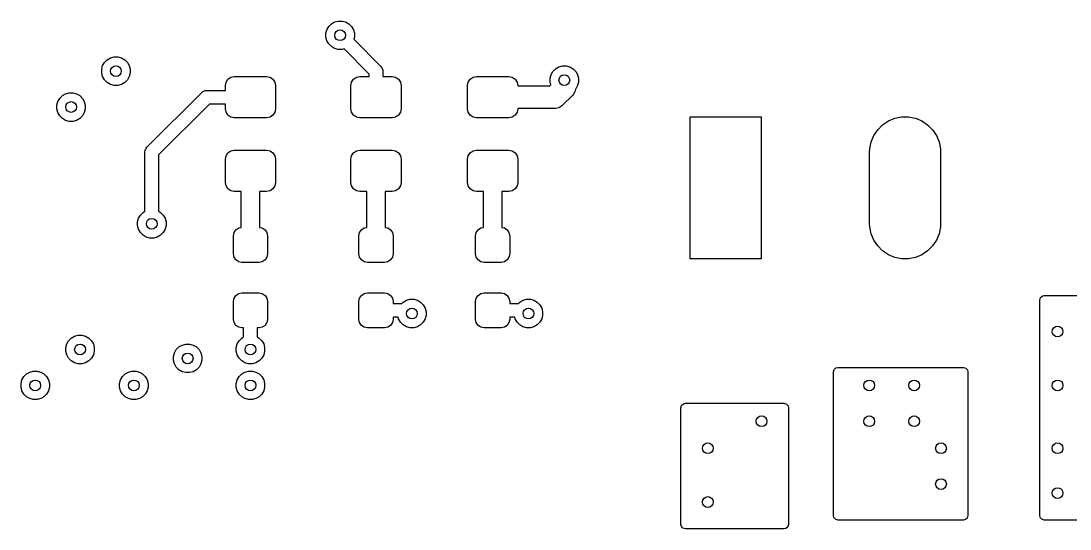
# Model space of a CAD drawing. Extents: x 0.98 to 8.13, y -3.46 to -0.83.
# Drawn here: x 3.154 to 4.305, y -1.398 to -0.841 of the extents above; entities that cross this region are included whole.
import ezdxf

# ---------------------------------------------------------------- set-up
doc = ezdxf.new("R2010")
doc.units = 0
doc.header["$MEASUREMENT"] = 0
doc.layers.add('BLACK', color=7, linetype='CONTINUOUS')

msp = doc.modelspace()

# ---------------------------------------------------------------- linework, layer by layer
at = {"layer": 'BLACK', "linetype": 'CONTINUOUS'}
for p, q in [((3.4883, -0.8542), (3.4894, -0.8503)), ((3.4894, -0.8503), (3.4914, -0.8467)), ((3.4914, -0.8467), (3.4944, -0.8438)), ((3.4944, -0.8438), (3.4979, -0.8417)), ((3.4979, -0.8417), (3.5019, -0.8407)), ((3.5019, -0.8407), (3.506, -0.8407)), ((3.506, -0.8407), (3.51, -0.8417)), ((3.51, -0.8417), (3.5135, -0.8438)), ((3.5135, -0.8438), (3.5164, -0.8467)), ((3.5164, -0.8467), (3.5185, -0.8503)), ((3.5185, -0.8503), (3.5196, -0.8542)), ((3.4883, -0.8584), (3.4883, -0.8542)), ((3.4894, -0.8623), (3.4883, -0.8584)), ((3.4914, -0.8659), (3.4894, -0.8623)), ((3.5196, -0.8584), (3.5189, -0.8607)), ((3.5189, -0.8607), (3.5486, -0.8904)), ((3.5196, -0.8542), (3.5196, -0.8584)), ((3.4944, -0.8688), (3.4914, -0.8659)), ((3.4979, -0.8708), (3.4944, -0.8688)), ((3.5019, -0.8719), (3.4979, -0.8708)), ((3.506, -0.8719), (3.5019, -0.8719)), ((3.5083, -0.8713), (3.506, -0.8719)), ((3.5358, -0.8988), (3.5083, -0.8713)), ((3.2433, -0.8896), (3.2454, -0.8861)), ((3.2454, -0.8861), (3.2483, -0.8832)), ((3.2483, -0.8832), (3.2518, -0.8811)), ((3.2518, -0.8811), (3.2558, -0.8801)), ((3.2558, -0.8801), (3.2599, -0.8801)), ((3.2599, -0.8801), (3.2639, -0.8811)), ((3.2639, -0.8811), (3.2675, -0.8832)), ((3.2675, -0.8832), (3.2704, -0.8861)), ((3.2704, -0.8861), (3.2724, -0.8896)), ((3.2423, -0.8936), (3.2433, -0.8896)), ((3.2423, -0.8977), (3.2423, -0.8936)), ((3.2433, -0.9017), (3.2423, -0.8977)), ((3.2724, -0.8896), (3.2735, -0.8936)), ((3.2735, -0.8977), (3.2724, -0.9017)), ((3.2735, -0.8936), (3.2735, -0.8977)), ((3.5486, -0.8904), (3.5495, -0.8915)), ((3.5495, -0.8915), (3.5507, -0.8942)), ((3.5507, -0.8942), (3.5508, -0.8957)), ((3.5508, -0.8957), (3.5508, -0.9016)), ((3.7355, -0.8995), (3.7375, -0.8959)), ((3.7375, -0.8959), (3.7404, -0.893)), ((3.7404, -0.893), (3.744, -0.891)), ((3.744, -0.891), (3.7479, -0.8899)), ((3.7479, -0.8899), (3.7521, -0.8899)), ((3.7521, -0.8899), (3.756, -0.891)), ((3.756, -0.891), (3.7596, -0.893)), ((3.7596, -0.893), (3.7625, -0.8959)), ((3.7625, -0.8959), (3.7645, -0.8995)), ((3.2454, -0.9053), (3.2433, -0.9017)), ((3.2483, -0.9082), (3.2454, -0.9053)), ((3.2518, -0.9102), (3.2483, -0.9082)), ((3.2675, -0.9082), (3.2639, -0.9102)), ((3.2704, -0.9053), (3.2675, -0.9082)), ((3.2724, -0.9017), (3.2704, -0.9053)), ((3.378, -0.9114), (3.3787, -0.9077)), ((3.3787, -0.9077), (3.3808, -0.9045)), ((3.3808, -0.9045), (3.384, -0.9023)), ((3.384, -0.9023), (3.3878, -0.9016)), ((3.3878, -0.9016), (3.4232, -0.9016)), ((3.4232, -0.9016), (3.427, -0.9023)), ((3.427, -0.9023), (3.4302, -0.9045)), ((3.4302, -0.9045), (3.4323, -0.9077)), ((3.4323, -0.9077), (3.4331, -0.9114)), ((3.5157, -0.9114), (3.5165, -0.9077)), ((3.5165, -0.9077), (3.5186, -0.9045)), ((3.5186, -0.9045), (3.5218, -0.9023)), ((3.5218, -0.9023), (3.5256, -0.9016)), ((3.5256, -0.9016), (3.5358, -0.9016)), ((3.5358, -0.9016), (3.5358, -0.8988)), ((3.5508, -0.9016), (3.561, -0.9016)), ((3.561, -0.9016), (3.5648, -0.9023)), ((3.5648, -0.9023), (3.568, -0.9045)), ((3.568, -0.9045), (3.5701, -0.9077)), ((3.5701, -0.9077), (3.5709, -0.9114)), ((3.6437, -0.9114), (3.6444, -0.9077)), ((3.6444, -0.9077), (3.6466, -0.9045)), ((3.6466, -0.9045), (3.6498, -0.9023)), ((3.6498, -0.9023), (3.6535, -0.9016)), ((3.6535, -0.9016), (3.689, -0.9016)), ((3.689, -0.9016), (3.6927, -0.9023)), ((3.6927, -0.9023), (3.6959, -0.9045)), ((3.6959, -0.9045), (3.6981, -0.9077)), ((3.6981, -0.9077), (3.6988, -0.9114)), ((3.7344, -0.9035), (3.7355, -0.8995)), ((3.7344, -0.9076), (3.7344, -0.9035)), ((3.7352, -0.9105), (3.7344, -0.9076)), ((3.7645, -0.8995), (3.7656, -0.9035)), ((3.7656, -0.9076), (3.7645, -0.9115)), ((3.7656, -0.9035), (3.7656, -0.9076)), ((3.1991, -0.9225), (3.2026, -0.9205)), ((3.2026, -0.9205), (3.2066, -0.9194)), ((3.2066, -0.9194), (3.2107, -0.9194)), ((3.2107, -0.9194), (3.2147, -0.9205)), ((3.2147, -0.9205), (3.2182, -0.9225)), ((3.2558, -0.9113), (3.2518, -0.9102)), ((3.2599, -0.9113), (3.2558, -0.9113)), ((3.2639, -0.9102), (3.2599, -0.9113)), ((3.2919, -0.9789), (3.352, -0.9189)), ((3.352, -0.9189), (3.3531, -0.918)), ((3.3531, -0.918), (3.3558, -0.9169)), ((3.3558, -0.9169), (3.3573, -0.9167)), ((3.3573, -0.9167), (3.378, -0.9167)), ((3.378, -0.9167), (3.378, -0.9114)), ((3.4331, -0.9114), (3.4331, -0.937)), ((3.5157, -0.937), (3.5157, -0.9114)), ((3.5709, -0.9114), (3.5709, -0.937)), ((3.6437, -0.937), (3.6437, -0.9114)), ((3.6988, -0.9114), (3.6988, -0.9117)), ((3.6988, -0.9117), (3.734, -0.9117)), ((3.734, -0.9117), (3.7352, -0.9105)), ((3.7599, -0.921), (3.7588, -0.9222)), ((3.7615, -0.9182), (3.7599, -0.921)), ((3.7623, -0.9153), (3.7615, -0.9182)), ((3.7625, -0.9151), (3.7623, -0.9153)), ((3.7645, -0.9115), (3.7625, -0.9151)), ((3.193, -0.933), (3.1941, -0.929)), ((3.1941, -0.929), (3.1962, -0.9255)), ((3.1962, -0.9255), (3.1991, -0.9225)), ((3.2182, -0.9225), (3.2212, -0.9255)), ((3.2212, -0.9255), (3.2232, -0.929)), ((3.2232, -0.929), (3.2243, -0.933)), ((3.3604, -0.9317), (3.3047, -0.9874)), ((3.378, -0.9317), (3.3604, -0.9317)), ((3.378, -0.937), (3.378, -0.9317)), ((3.7588, -0.9222), (3.748, -0.9331)), ((3.193, -0.9371), (3.193, -0.933)), ((3.1941, -0.9411), (3.193, -0.9371)), ((3.1962, -0.9446), (3.1941, -0.9411)), ((3.2232, -0.9411), (3.2212, -0.9446)), ((3.2243, -0.9371), (3.2232, -0.9411)), ((3.2243, -0.933), (3.2243, -0.9371)), ((3.3787, -0.9408), (3.378, -0.937)), ((3.3808, -0.944), (3.3787, -0.9408)), ((3.384, -0.9461), (3.3808, -0.944)), ((3.4302, -0.944), (3.427, -0.9461)), ((3.4323, -0.9408), (3.4302, -0.944)), ((3.4331, -0.937), (3.4323, -0.9408)), ((3.5165, -0.9408), (3.5157, -0.937)), ((3.5186, -0.944), (3.5165, -0.9408)), ((3.5218, -0.9461), (3.5186, -0.944)), ((3.568, -0.944), (3.5648, -0.9461)), ((3.5701, -0.9408), (3.568, -0.944)), ((3.5709, -0.937), (3.5701, -0.9408)), ((3.6444, -0.9408), (3.6437, -0.937)), ((3.6466, -0.944), (3.6444, -0.9408)), ((3.6498, -0.9461), (3.6466, -0.944)), ((3.6959, -0.944), (3.6927, -0.9461)), ((3.6981, -0.9408), (3.6959, -0.944)), ((3.6988, -0.937), (3.6981, -0.9408)), ((3.7392, -0.9367), (3.6988, -0.9367)), ((3.6988, -0.9367), (3.6988, -0.937)), ((3.7408, -0.9366), (3.7392, -0.9367)), ((3.744, -0.9358), (3.7408, -0.9366)), ((3.7468, -0.9341), (3.744, -0.9358)), ((3.748, -0.9331), (3.7468, -0.9341)), ((3.1991, -0.9475), (3.1962, -0.9446)), ((3.2026, -0.9496), (3.1991, -0.9475)), ((3.2066, -0.9507), (3.2026, -0.9496)), ((3.2107, -0.9507), (3.2066, -0.9507)), ((3.2147, -0.9496), (3.2107, -0.9507)), ((3.2182, -0.9475), (3.2147, -0.9496)), ((3.2212, -0.9446), (3.2182, -0.9475)), ((3.3878, -0.9469), (3.384, -0.9461)), ((3.4232, -0.9469), (3.3878, -0.9469)), ((3.427, -0.9461), (3.4232, -0.9469)), ((3.5256, -0.9469), (3.5218, -0.9461)), ((3.561, -0.9469), (3.5256, -0.9469)), ((3.5648, -0.9461), (3.561, -0.9469)), ((3.6535, -0.9469), (3.6498, -0.9461)), ((3.689, -0.9469), (3.6535, -0.9469)), ((3.6927, -0.9461), (3.689, -0.9469)), ((3.8882, -1.1016), (3.8882, -0.9457)), ((3.8882, -0.9457), (3.9661, -0.9457)), ((3.9661, -0.9457), (3.9661, -1.1016)), ((4.0939, -0.9599), (4.0993, -0.9545)), ((4.0993, -0.9545), (4.1056, -0.9503)), ((4.1056, -0.9503), (4.1127, -0.9473)), ((4.1127, -0.9473), (4.1202, -0.9459)), ((4.1202, -0.9459), (4.1278, -0.9459)), ((4.1278, -0.9459), (4.1353, -0.9473)), ((4.1353, -0.9473), (4.1424, -0.9503)), ((4.1424, -0.9503), (4.1487, -0.9545)), ((4.1487, -0.9545), (4.1541, -0.9599)), ((4.0867, -0.9733), (4.0896, -0.9663)), ((4.0896, -0.9663), (4.0939, -0.9599)), ((4.1541, -0.9599), (4.1584, -0.9663)), ((4.1584, -0.9663), (4.1613, -0.9733)), ((4.0852, -0.9808), (4.0867, -0.9733)), ((4.1613, -0.9733), (4.1628, -0.9808)), ((3.2897, -0.9843), (3.2899, -0.9828)), ((3.2897, -1.0493), (3.2897, -0.9843)), ((3.2899, -0.9828), (3.291, -0.9801)), ((3.291, -0.9801), (3.2919, -0.9789)), ((3.3047, -0.9874), (3.3047, -1.0493)), ((3.378, -0.9921), (3.3787, -0.9884)), ((3.3787, -0.9884), (3.3808, -0.9852)), ((3.3808, -0.9852), (3.384, -0.983)), ((3.384, -0.983), (3.3878, -0.9823)), ((3.3878, -0.9823), (3.4232, -0.9823)), ((3.4232, -0.9823), (3.427, -0.983)), ((3.427, -0.983), (3.4302, -0.9852)), ((3.4302, -0.9852), (3.4323, -0.9884)), ((3.4323, -0.9884), (3.4331, -0.9921)), ((3.5157, -0.9921), (3.5165, -0.9884)), ((3.5165, -0.9884), (3.5186, -0.9852)), ((3.5186, -0.9852), (3.5218, -0.983)), ((3.5218, -0.983), (3.5256, -0.9823)), ((3.5256, -0.9823), (3.561, -0.9823)), ((3.561, -0.9823), (3.5648, -0.983)), ((3.5648, -0.983), (3.568, -0.9852)), ((3.568, -0.9852), (3.5701, -0.9884)), ((3.5701, -0.9884), (3.5709, -0.9921)), ((3.6437, -0.9921), (3.6444, -0.9884)), ((3.6444, -0.9884), (3.6466, -0.9852)), ((3.6466, -0.9852), (3.6498, -0.983)), ((3.6498, -0.983), (3.6535, -0.9823)), ((3.6535, -0.9823), (3.689, -0.9823)), ((3.689, -0.9823), (3.6927, -0.983)), ((3.6927, -0.983), (3.6959, -0.9852)), ((3.6959, -0.9852), (3.6981, -0.9884)), ((3.6981, -0.9884), (3.6988, -0.9921)), ((4.085, -0.9846), (4.0852, -0.9808)), ((4.085, -1.0626), (4.085, -0.9846)), ((4.1628, -0.9808), (4.163, -0.9846)), ((4.163, -0.9846), (4.163, -1.0626)), ((3.378, -1.0177), (3.378, -0.9921)), ((3.4331, -0.9921), (3.4331, -1.0177)), ((3.5157, -1.0177), (3.5157, -0.9921)), ((3.5709, -0.9921), (3.5709, -1.0177)), ((3.6437, -1.0177), (3.6437, -0.9921)), ((3.6988, -0.9921), (3.6988, -1.0177)), ((3.3787, -1.0215), (3.378, -1.0177)), ((3.3808, -1.0247), (3.3787, -1.0215)), ((3.4323, -1.0215), (3.4302, -1.0247)), ((3.4331, -1.0177), (3.4323, -1.0215)), ((3.5165, -1.0215), (3.5157, -1.0177)), ((3.5186, -1.0247), (3.5165, -1.0215)), ((3.5701, -1.0215), (3.568, -1.0247)), ((3.5709, -1.0177), (3.5701, -1.0215)), ((3.6444, -1.0215), (3.6437, -1.0177)), ((3.6466, -1.0247), (3.6444, -1.0215)), ((3.6981, -1.0215), (3.6959, -1.0247)), ((3.6988, -1.0177), (3.6981, -1.0215)), ((3.384, -1.0268), (3.3808, -1.0247)), ((3.3878, -1.0276), (3.384, -1.0268)), ((3.3955, -1.0276), (3.3878, -1.0276)), ((3.3955, -1.0671), (3.3955, -1.0276)), ((3.4232, -1.0276), (3.4155, -1.0276)), ((3.4155, -1.0276), (3.4155, -1.0671)), ((3.427, -1.0268), (3.4232, -1.0276)), ((3.4302, -1.0247), (3.427, -1.0268)), ((3.5218, -1.0268), (3.5186, -1.0247)), ((3.5256, -1.0276), (3.5218, -1.0268)), ((3.5333, -1.0276), (3.5256, -1.0276)), ((3.5333, -1.0671), (3.5333, -1.0276)), ((3.561, -1.0276), (3.5533, -1.0276)), ((3.5533, -1.0276), (3.5533, -1.0671)), ((3.5648, -1.0268), (3.561, -1.0276)), ((3.568, -1.0247), (3.5648, -1.0268)), ((3.6498, -1.0268), (3.6466, -1.0247)), ((3.6535, -1.0276), (3.6498, -1.0268)), ((3.6613, -1.0276), (3.6535, -1.0276)), ((3.6613, -1.0671), (3.6613, -1.0276)), ((3.689, -1.0276), (3.6813, -1.0276)), ((3.6813, -1.0276), (3.6813, -1.0671)), ((3.6927, -1.0268), (3.689, -1.0276)), ((3.6959, -1.0247), (3.6927, -1.0268)), ((3.2816, -1.0609), (3.2827, -1.057)), ((3.2827, -1.057), (3.2848, -1.0534)), ((3.2848, -1.0534), (3.2877, -1.0505)), ((3.2877, -1.0505), (3.2897, -1.0493)), ((3.3047, -1.0493), (3.3068, -1.0505)), ((3.3068, -1.0505), (3.3097, -1.0534)), ((3.3097, -1.0534), (3.3118, -1.057)), ((3.3118, -1.057), (3.3129, -1.0609)), ((3.2816, -1.065), (3.2816, -1.0609)), ((3.2827, -1.069), (3.2816, -1.065)), ((3.2848, -1.0726), (3.2827, -1.069)), ((3.3118, -1.069), (3.3097, -1.0726)), ((3.3129, -1.065), (3.3118, -1.069)), ((3.3129, -1.0609), (3.3129, -1.065)), ((3.3875, -1.0727), (3.3895, -1.0697)), ((3.3895, -1.0697), (3.3926, -1.0676)), ((3.3926, -1.0676), (3.3955, -1.0671)), ((3.4155, -1.0671), (3.4184, -1.0676)), ((3.4184, -1.0676), (3.4215, -1.0697)), ((3.4215, -1.0697), (3.4235, -1.0727)), ((3.5253, -1.0727), (3.5273, -1.0697)), ((3.5273, -1.0697), (3.5304, -1.0676)), ((3.5304, -1.0676), (3.5333, -1.0671)), ((3.5533, -1.0671), (3.5562, -1.0676)), ((3.5562, -1.0676), (3.5593, -1.0697)), ((3.5593, -1.0697), (3.5613, -1.0727)), ((3.6533, -1.0727), (3.6553, -1.0697)), ((3.6553, -1.0697), (3.6583, -1.0676)), ((3.6583, -1.0676), (3.6613, -1.0671)), ((3.6813, -1.0671), (3.6842, -1.0676)), ((3.6842, -1.0676), (3.6872, -1.0697)), ((3.6872, -1.0697), (3.6892, -1.0727)), ((4.0852, -1.0664), (4.085, -1.0626)), ((4.0867, -1.0739), (4.0852, -1.0664)), ((4.1628, -1.0664), (4.1613, -1.0739)), ((4.163, -1.0626), (4.1628, -1.0664)), ((3.2877, -1.0755), (3.2848, -1.0726)), ((3.2912, -1.0775), (3.2877, -1.0755)), ((3.2952, -1.0786), (3.2912, -1.0775)), ((3.2993, -1.0786), (3.2952, -1.0786)), ((3.3033, -1.0775), (3.2993, -1.0786)), ((3.3068, -1.0755), (3.3033, -1.0775)), ((3.3097, -1.0726), (3.3068, -1.0755)), ((3.3868, -1.0763), (3.3875, -1.0727)), ((3.3868, -1.096), (3.3868, -1.0763)), ((3.4235, -1.0727), (3.4242, -1.0763)), ((3.4242, -1.0763), (3.4242, -1.096)), ((3.5246, -1.0763), (3.5253, -1.0727)), ((3.5246, -1.096), (3.5246, -1.0763)), ((3.5613, -1.0727), (3.562, -1.0763)), ((3.562, -1.0763), (3.562, -1.096)), ((3.6526, -1.0763), (3.6533, -1.0727)), ((3.6526, -1.096), (3.6526, -1.0763)), ((3.6892, -1.0727), (3.69, -1.0763)), ((3.69, -1.0763), (3.69, -1.096)), ((4.0896, -1.081), (4.0867, -1.0739)), ((4.0939, -1.0873), (4.0896, -1.081)), ((4.1584, -1.081), (4.1541, -1.0873)), ((4.1613, -1.0739), (4.1584, -1.081)), ((4.0993, -1.0927), (4.0939, -1.0873)), ((4.1056, -1.097), (4.0993, -1.0927)), ((4.1487, -1.0927), (4.1424, -1.097)), ((4.1541, -1.0873), (4.1487, -1.0927)), ((3.3875, -1.0995), (3.3868, -1.096)), ((3.3895, -1.1026), (3.3875, -1.0995)), ((3.3926, -1.1046), (3.3895, -1.1026)), ((3.3962, -1.1053), (3.3926, -1.1046)), ((3.4184, -1.1046), (3.4149, -1.1053)), ((3.4215, -1.1026), (3.4184, -1.1046)), ((3.4235, -1.0995), (3.4215, -1.1026)), ((3.4242, -1.096), (3.4235, -1.0995)), ((3.5253, -1.0995), (3.5246, -1.096)), ((3.5273, -1.1026), (3.5253, -1.0995)), ((3.5304, -1.1046), (3.5273, -1.1026)), ((3.534, -1.1053), (3.5304, -1.1046)), ((3.5562, -1.1046), (3.5527, -1.1053)), ((3.5593, -1.1026), (3.5562, -1.1046)), ((3.5613, -1.0995), (3.5593, -1.1026)), ((3.562, -1.096), (3.5613, -1.0995)), ((3.6533, -1.0995), (3.6526, -1.096)), ((3.6553, -1.1026), (3.6533, -1.0995)), ((3.6583, -1.1046), (3.6553, -1.1026)), ((3.6619, -1.1053), (3.6583, -1.1046)), ((3.6842, -1.1046), (3.6806, -1.1053)), ((3.6872, -1.1026), (3.6842, -1.1046)), ((3.6892, -1.0995), (3.6872, -1.1026)), ((3.69, -1.096), (3.6892, -1.0995)), ((3.9661, -1.1016), (3.8882, -1.1016)), ((4.1127, -1.0999), (4.1056, -1.097)), ((4.1202, -1.1014), (4.1127, -1.0999)), ((4.1278, -1.1014), (4.1202, -1.1014)), ((4.1353, -1.0999), (4.1278, -1.1014)), ((4.1424, -1.097), (4.1353, -1.0999)), ((3.4149, -1.1053), (3.3962, -1.1053)), ((3.5527, -1.1053), (3.534, -1.1053)), ((3.6806, -1.1053), (3.6619, -1.1053)), ((3.3895, -1.1415), (3.3926, -1.1395)), ((3.3926, -1.1395), (3.3962, -1.1388)), ((3.3962, -1.1388), (3.4149, -1.1388)), ((3.4149, -1.1388), (3.4184, -1.1395)), ((3.4184, -1.1395), (3.4215, -1.1415)), ((3.5273, -1.1415), (3.5304, -1.1395)), ((3.5304, -1.1395), (3.534, -1.1388)), ((3.534, -1.1388), (3.5527, -1.1388)), ((3.5527, -1.1388), (3.5562, -1.1395)), ((3.5562, -1.1395), (3.5593, -1.1415)), ((3.6553, -1.1415), (3.6583, -1.1395)), ((3.6583, -1.1395), (3.6619, -1.1388)), ((3.6619, -1.1388), (3.6806, -1.1388)), ((3.6806, -1.1388), (3.6842, -1.1395)), ((3.6842, -1.1395), (3.6872, -1.1415)), ((3.3868, -1.1481), (3.3875, -1.1446)), ((3.3868, -1.1678), (3.3868, -1.1481)), ((3.3875, -1.1446), (3.3895, -1.1415)), ((3.4215, -1.1415), (3.4235, -1.1446)), ((3.4235, -1.1446), (3.4242, -1.1481)), ((3.4242, -1.1481), (3.4242, -1.1678)), ((3.5246, -1.1481), (3.5253, -1.1446)), ((3.5246, -1.1678), (3.5246, -1.1481)), ((3.5253, -1.1446), (3.5273, -1.1415)), ((3.5593, -1.1415), (3.5613, -1.1446)), ((3.5613, -1.1446), (3.562, -1.1481)), ((3.562, -1.1481), (3.562, -1.1505)), ((3.562, -1.1505), (3.5715, -1.1505)), ((3.5715, -1.1505), (3.5731, -1.1489)), ((3.5731, -1.1489), (3.5767, -1.1469)), ((3.5767, -1.1469), (3.5806, -1.1458)), ((3.5806, -1.1458), (3.5847, -1.1458)), ((3.5847, -1.1458), (3.5887, -1.1469)), ((3.5887, -1.1469), (3.5923, -1.1489)), ((3.5923, -1.1489), (3.5952, -1.1518)), ((3.6526, -1.1481), (3.6533, -1.1446)), ((3.6526, -1.1678), (3.6526, -1.1481)), ((3.6533, -1.1446), (3.6553, -1.1415)), ((3.6872, -1.1415), (3.6892, -1.1446)), ((3.6892, -1.1446), (3.69, -1.1481)), ((3.69, -1.1481), (3.69, -1.1505)), ((3.69, -1.1505), (3.6995, -1.1505)), ((3.6995, -1.1505), (3.701, -1.1489)), ((3.701, -1.1489), (3.7046, -1.1469)), ((3.7046, -1.1469), (3.7086, -1.1458)), ((3.7086, -1.1458), (3.7127, -1.1458)), ((3.7127, -1.1458), (3.7167, -1.1469)), ((3.7167, -1.1469), (3.7202, -1.1489)), ((3.7202, -1.1489), (3.7231, -1.1518)), ((4.2717, -1.1466), (4.2724, -1.144)), ((4.2717, -1.3829), (4.2717, -1.1466)), ((4.2724, -1.144), (4.2745, -1.1422)), ((4.2745, -1.1422), (4.2765, -1.1417)), ((4.2765, -1.1417), (4.4046, -1.1417)), ((3.5952, -1.1518), (3.5972, -1.1554)), ((3.5972, -1.1554), (3.5983, -1.1594)), ((3.5983, -1.1594), (3.5983, -1.1635)), ((3.7231, -1.1518), (3.7252, -1.1554)), ((3.7252, -1.1554), (3.7262, -1.1594)), ((3.7262, -1.1594), (3.7262, -1.1635)), ((3.3875, -1.1714), (3.3868, -1.1678)), ((3.3895, -1.1744), (3.3875, -1.1714)), ((3.4235, -1.1714), (3.4215, -1.1744)), ((3.4242, -1.1678), (3.4235, -1.1714)), ((3.5253, -1.1714), (3.5246, -1.1678)), ((3.5273, -1.1744), (3.5253, -1.1714)), ((3.5613, -1.1714), (3.5593, -1.1744)), ((3.562, -1.1678), (3.5613, -1.1714)), ((3.5676, -1.1655), (3.562, -1.1655)), ((3.562, -1.1655), (3.562, -1.1678)), ((3.5681, -1.1674), (3.5676, -1.1655)), ((3.5702, -1.171), (3.5681, -1.1674)), ((3.5731, -1.1739), (3.5702, -1.171)), ((3.5767, -1.176), (3.5731, -1.1739)), ((3.5923, -1.1739), (3.5887, -1.176)), ((3.5952, -1.171), (3.5923, -1.1739)), ((3.5972, -1.1674), (3.5952, -1.171)), ((3.5983, -1.1635), (3.5972, -1.1674)), ((3.6533, -1.1714), (3.6526, -1.1678)), ((3.6553, -1.1744), (3.6533, -1.1714)), ((3.6892, -1.1714), (3.6872, -1.1744)), ((3.69, -1.1678), (3.6892, -1.1714)), ((3.6956, -1.1655), (3.69, -1.1655)), ((3.69, -1.1655), (3.69, -1.1678)), ((3.6961, -1.1674), (3.6956, -1.1655)), ((3.6981, -1.171), (3.6961, -1.1674)), ((3.701, -1.1739), (3.6981, -1.171)), ((3.7046, -1.176), (3.701, -1.1739)), ((3.7202, -1.1739), (3.7167, -1.176)), ((3.7231, -1.171), (3.7202, -1.1739)), ((3.7252, -1.1674), (3.7231, -1.171)), ((3.7262, -1.1635), (3.7252, -1.1674)), ((3.2125, -1.1862), (3.2164, -1.1852)), ((3.2164, -1.1852), (3.2206, -1.1852)), ((3.2206, -1.1852), (3.2245, -1.1862)), ((3.3926, -1.1765), (3.3895, -1.1744)), ((3.3962, -1.1772), (3.3926, -1.1765)), ((3.398, -1.1772), (3.3962, -1.1772)), ((3.398, -1.1871), (3.398, -1.1772)), ((3.4149, -1.1772), (3.413, -1.1772)), ((3.413, -1.1772), (3.413, -1.1871)), ((3.4184, -1.1765), (3.4149, -1.1772)), ((3.4215, -1.1744), (3.4184, -1.1765)), ((3.5304, -1.1765), (3.5273, -1.1744)), ((3.534, -1.1772), (3.5304, -1.1765)), ((3.5527, -1.1772), (3.534, -1.1772)), ((3.5562, -1.1765), (3.5527, -1.1772)), ((3.5593, -1.1744), (3.5562, -1.1765)), ((3.5806, -1.177), (3.5767, -1.176)), ((3.5847, -1.177), (3.5806, -1.177)), ((3.5887, -1.176), (3.5847, -1.177)), ((3.6583, -1.1765), (3.6553, -1.1744)), ((3.6619, -1.1772), (3.6583, -1.1765)), ((3.6806, -1.1772), (3.6619, -1.1772)), ((3.6842, -1.1765), (3.6806, -1.1772)), ((3.6872, -1.1744), (3.6842, -1.1765)), ((3.7086, -1.177), (3.7046, -1.176)), ((3.7127, -1.177), (3.7086, -1.177)), ((3.7167, -1.176), (3.7127, -1.177)), ((3.2029, -1.1987), (3.204, -1.1948)), ((3.204, -1.1948), (3.206, -1.1912)), ((3.206, -1.1912), (3.2089, -1.1883)), ((3.2089, -1.1883), (3.2125, -1.1862)), ((3.2245, -1.1862), (3.2281, -1.1883)), ((3.2281, -1.1883), (3.231, -1.1912)), ((3.231, -1.1912), (3.2331, -1.1948)), ((3.2331, -1.1948), (3.2341, -1.1987)), ((3.327, -1.1981), (3.3306, -1.1961)), ((3.3306, -1.1961), (3.3346, -1.195)), ((3.3346, -1.195), (3.3387, -1.195)), ((3.3387, -1.195), (3.3426, -1.1961)), ((3.3426, -1.1961), (3.3462, -1.1981)), ((3.3899, -1.1987), (3.391, -1.1948)), ((3.391, -1.1948), (3.393, -1.1912)), ((3.393, -1.1912), (3.3959, -1.1883)), ((3.3959, -1.1883), (3.398, -1.1871)), ((3.413, -1.1871), (3.4151, -1.1883)), ((3.4151, -1.1883), (3.418, -1.1912)), ((3.418, -1.1912), (3.4201, -1.1948)), ((3.4201, -1.1948), (3.4211, -1.1987)), ((3.2029, -1.2028), (3.2029, -1.1987)), ((3.204, -1.2068), (3.2029, -1.2028)), ((3.206, -1.2104), (3.204, -1.2068)), ((3.2331, -1.2068), (3.231, -1.2104)), ((3.2341, -1.2028), (3.2331, -1.2068)), ((3.2341, -1.1987), (3.2341, -1.2028)), ((3.321, -1.2086), (3.3221, -1.2046)), ((3.321, -1.2127), (3.321, -1.2086)), ((3.3221, -1.2046), (3.3241, -1.201)), ((3.3241, -1.201), (3.327, -1.1981)), ((3.3462, -1.1981), (3.3491, -1.201)), ((3.3491, -1.201), (3.3512, -1.2046)), ((3.3512, -1.2046), (3.3522, -1.2086)), ((3.3522, -1.2086), (3.3522, -1.2127)), ((3.3899, -1.2028), (3.3899, -1.1987)), ((3.391, -1.2068), (3.3899, -1.2028)), ((3.393, -1.2104), (3.391, -1.2068)), ((3.4201, -1.2068), (3.418, -1.2104)), ((3.4211, -1.2028), (3.4201, -1.2068)), ((3.4211, -1.1987), (3.4211, -1.2028)), ((3.2089, -1.2133), (3.206, -1.2104)), ((3.2125, -1.2153), (3.2089, -1.2133)), ((3.2164, -1.2164), (3.2125, -1.2153)), ((3.2206, -1.2164), (3.2164, -1.2164)), ((3.2245, -1.2153), (3.2206, -1.2164)), ((3.2281, -1.2133), (3.2245, -1.2153)), ((3.231, -1.2104), (3.2281, -1.2133)), ((3.3221, -1.2167), (3.321, -1.2127)), ((3.3241, -1.2202), (3.3221, -1.2167)), ((3.327, -1.2231), (3.3241, -1.2202)), ((3.3491, -1.2202), (3.3462, -1.2231)), ((3.3512, -1.2167), (3.3491, -1.2202)), ((3.3522, -1.2127), (3.3512, -1.2167)), ((3.3959, -1.2133), (3.393, -1.2104)), ((3.3995, -1.2153), (3.3959, -1.2133)), ((3.4035, -1.2164), (3.3995, -1.2153)), ((3.4076, -1.2164), (3.4035, -1.2164)), ((3.4115, -1.2153), (3.4076, -1.2164)), ((3.4151, -1.2133), (3.4115, -1.2153)), ((3.418, -1.2104), (3.4151, -1.2133)), ((3.1547, -1.2341), (3.1568, -1.2306)), ((3.1568, -1.2306), (3.1597, -1.2277)), ((3.1597, -1.2277), (3.1633, -1.2256)), ((3.1633, -1.2256), (3.1672, -1.2245)), ((3.1672, -1.2245), (3.1713, -1.2245)), ((3.1713, -1.2245), (3.1753, -1.2256)), ((3.1753, -1.2256), (3.1789, -1.2277)), ((3.1789, -1.2277), (3.1818, -1.2306)), ((3.1818, -1.2306), (3.1838, -1.2341)), ((3.263, -1.2341), (3.2651, -1.2306)), ((3.2651, -1.2306), (3.268, -1.2277)), ((3.268, -1.2277), (3.2715, -1.2256)), ((3.2715, -1.2256), (3.2755, -1.2245)), ((3.2755, -1.2245), (3.2796, -1.2245)), ((3.2796, -1.2245), (3.2836, -1.2256)), ((3.2836, -1.2256), (3.2871, -1.2277)), ((3.2871, -1.2277), (3.2901, -1.2306)), ((3.2901, -1.2306), (3.2921, -1.2341)), ((3.3306, -1.2252), (3.327, -1.2231)), ((3.3346, -1.2262), (3.3306, -1.2252)), ((3.3387, -1.2262), (3.3346, -1.2262)), ((3.3426, -1.2252), (3.3387, -1.2262)), ((3.3462, -1.2231), (3.3426, -1.2252)), ((3.391, -1.2341), (3.393, -1.2306)), ((3.393, -1.2306), (3.3959, -1.2277)), ((3.3959, -1.2277), (3.3995, -1.2256)), ((3.3995, -1.2256), (3.4035, -1.2245)), ((3.4035, -1.2245), (3.4076, -1.2245)), ((3.4076, -1.2245), (3.4115, -1.2256)), ((3.4115, -1.2256), (3.4151, -1.2277)), ((3.4151, -1.2277), (3.418, -1.2306)), ((3.418, -1.2306), (3.4201, -1.2341)), ((4.0453, -1.2254), (4.0461, -1.2227)), ((4.0453, -1.3829), (4.0453, -1.2254)), ((4.0461, -1.2227), (4.0481, -1.2209)), ((4.0481, -1.2209), (4.0502, -1.2205)), ((4.0502, -1.2205), (4.188, -1.2205)), ((4.188, -1.2205), (4.1907, -1.2212)), ((4.1907, -1.2212), (4.1925, -1.2233)), ((4.1925, -1.2233), (4.1929, -1.2254)), ((4.1929, -1.2254), (4.1929, -1.3829)), ((3.1537, -1.2381), (3.1547, -1.2341)), ((3.1537, -1.2422), (3.1537, -1.2381)), ((3.1547, -1.2462), (3.1537, -1.2422)), ((3.1838, -1.2341), (3.1849, -1.2381)), ((3.1849, -1.2422), (3.1838, -1.2462)), ((3.1849, -1.2381), (3.1849, -1.2422)), ((3.2619, -1.2381), (3.263, -1.2341)), ((3.2619, -1.2422), (3.2619, -1.2381)), ((3.263, -1.2462), (3.2619, -1.2422)), ((3.2921, -1.2341), (3.2932, -1.2381)), ((3.2932, -1.2422), (3.2921, -1.2462)), ((3.2932, -1.2381), (3.2932, -1.2422)), ((3.3899, -1.2381), (3.391, -1.2341)), ((3.3899, -1.2422), (3.3899, -1.2381)), ((3.391, -1.2462), (3.3899, -1.2422)), ((3.4201, -1.2341), (3.4211, -1.2381)), ((3.4211, -1.2422), (3.4201, -1.2462)), ((3.4211, -1.2381), (3.4211, -1.2422)), ((3.1568, -1.2497), (3.1547, -1.2462)), ((3.1597, -1.2527), (3.1568, -1.2497)), ((3.1633, -1.2547), (3.1597, -1.2527)), ((3.1672, -1.2558), (3.1633, -1.2547)), ((3.1753, -1.2547), (3.1713, -1.2558)), ((3.1789, -1.2527), (3.1753, -1.2547)), ((3.1818, -1.2497), (3.1789, -1.2527)), ((3.1838, -1.2462), (3.1818, -1.2497)), ((3.2651, -1.2497), (3.263, -1.2462)), ((3.268, -1.2527), (3.2651, -1.2497)), ((3.2715, -1.2547), (3.268, -1.2527)), ((3.2755, -1.2558), (3.2715, -1.2547)), ((3.2836, -1.2547), (3.2796, -1.2558)), ((3.2871, -1.2527), (3.2836, -1.2547)), ((3.2901, -1.2497), (3.2871, -1.2527)), ((3.2921, -1.2462), (3.2901, -1.2497)), ((3.393, -1.2497), (3.391, -1.2462)), ((3.3959, -1.2527), (3.393, -1.2497)), ((3.3995, -1.2547), (3.3959, -1.2527)), ((3.4035, -1.2558), (3.3995, -1.2547)), ((3.4115, -1.2547), (3.4076, -1.2558)), ((3.4151, -1.2527), (3.4115, -1.2547)), ((3.418, -1.2497), (3.4151, -1.2527)), ((3.4201, -1.2462), (3.418, -1.2497)), ((3.1713, -1.2558), (3.1672, -1.2558)), ((3.2796, -1.2558), (3.2755, -1.2558)), ((3.4076, -1.2558), (3.4035, -1.2558)), ((3.878, -1.2647), (3.8787, -1.2621)), ((3.878, -1.3928), (3.878, -1.2647)), ((3.8787, -1.2621), (3.8808, -1.2603)), ((3.8808, -1.2603), (3.8828, -1.2598)), ((3.8828, -1.2598), (3.9912, -1.2598)), ((3.9912, -1.2598), (3.9938, -1.2606)), ((3.9938, -1.2606), (3.9956, -1.2627)), ((3.9956, -1.2627), (3.9961, -1.2647)), ((3.9961, -1.2647), (3.9961, -1.3928)), ((3.8784, -1.3948), (3.878, -1.3928)), ((3.9961, -1.3928), (3.9953, -1.3954)), ((4.0457, -1.3849), (4.0453, -1.3829)), ((4.0475, -1.387), (4.0457, -1.3849)), ((4.0502, -1.3878), (4.0475, -1.387)), ((4.188, -1.3878), (4.0502, -1.3878)), ((4.1901, -1.3874), (4.188, -1.3878)), ((4.1921, -1.3856), (4.1901, -1.3874)), ((4.1929, -1.3829), (4.1921, -1.3856)), ((4.2721, -1.3849), (4.2717, -1.3829)), ((4.2739, -1.387), (4.2721, -1.3849)), ((4.2765, -1.3878), (4.2739, -1.387)), ((4.4046, -1.3878), (4.2765, -1.3878)), ((3.8802, -1.3969), (3.8784, -1.3948)), ((3.8828, -1.3976), (3.8802, -1.3969)), ((3.9912, -1.3976), (3.8828, -1.3976)), ((3.9932, -1.3972), (3.9912, -1.3976)), ((3.9953, -1.3954), (3.9932, -1.3972))]:
    msp.add_line(p, q, dxfattribs=at)
at = {"layer": 'BLACK'}
for centre in [(3.5039, -0.8563), (3.2579, -0.8957), (3.75, -0.9055), (3.2087, -0.935), (3.2972, -1.063), (3.5827, -1.1614), (3.7106, -1.1614), (4.2913, -1.1811), (3.2185, -1.2008), (3.4055, -1.2008), (3.3366, -1.2106), (3.1693, -1.2402), (3.2776, -1.2402), (3.4055, -1.2402), (4.0846, -1.2402), (4.1339, -1.2402), (4.2913, -1.2402), (3.9665, -1.2795), (4.0846, -1.2795), (4.1339, -1.2795), (3.9075, -1.3091), (4.1634, -1.3091), (4.2913, -1.3091), (4.1634, -1.3484), (4.2913, -1.3583), (3.9075, -1.3681)]:
    msp.add_circle(centre, 0.00591, dxfattribs=at)

doc.saveas('drawing.dxf')
